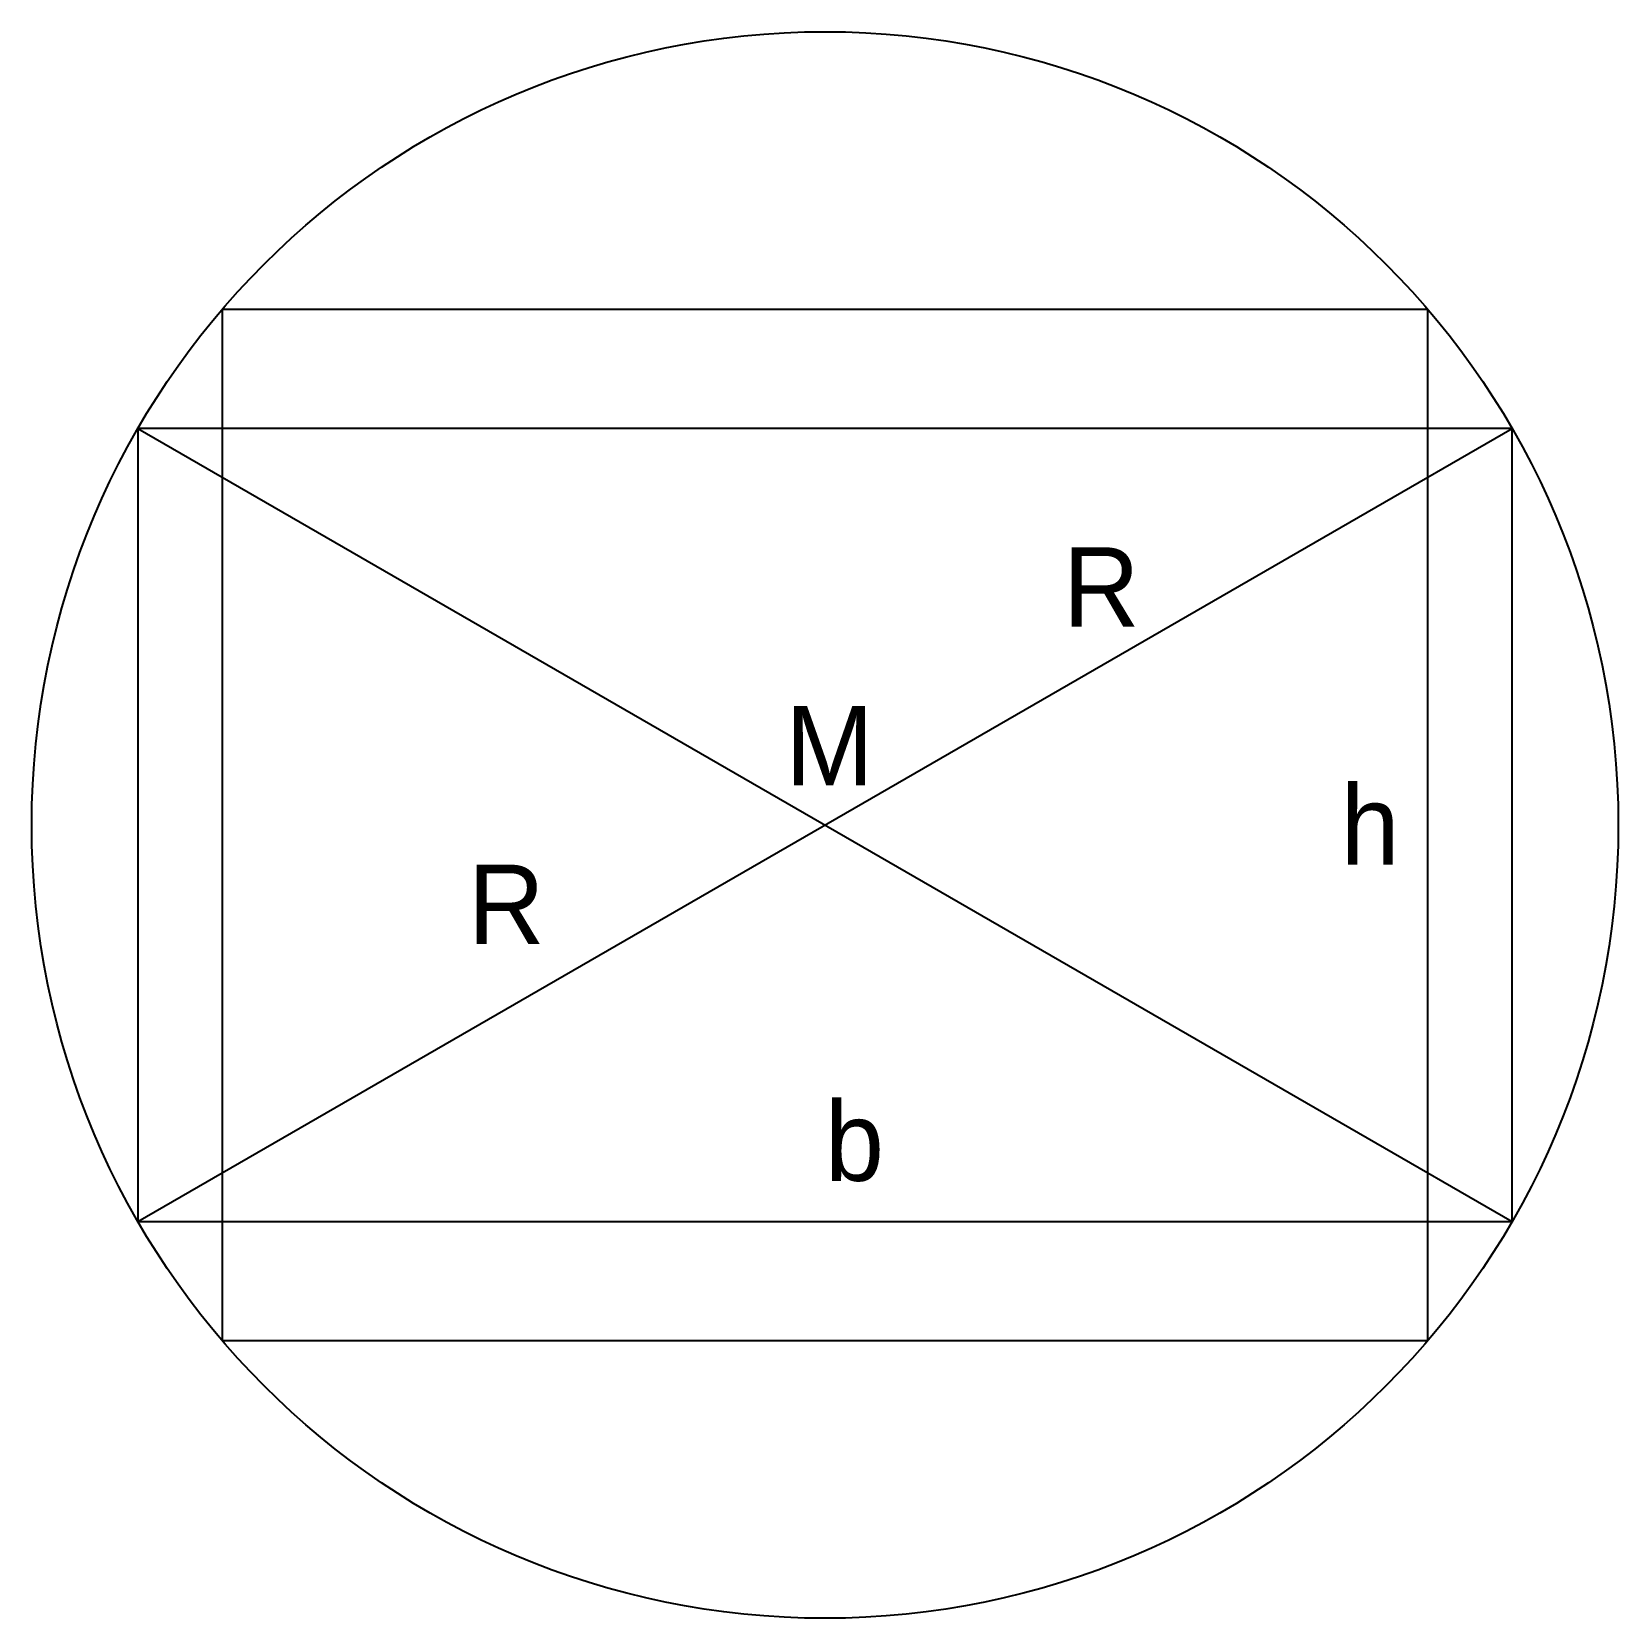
# Model space of a CAD drawing. Header units: millimetres. Extents: x 20 to 60, y -10 to 30.
import ezdxf

# ---------------------------------------------------------------- set-up
doc = ezdxf.new("R2010")
doc.units = ezdxf.units.MM
doc.layers.get('0').update_dxf_attribs({"lineweight": 25, "true_color": 0x000000})
doc.styles.add('textstyle0', font='')
doc.styles.add('textstyle1', font='')
doc.styles.add('textstyle2', font='')
doc.styles.add('textstyle3', font='')
doc.styles.add('textstyle4', font='')
doc.styles.get('textstyle0').set_extended_font_data('Arimo')
doc.styles.get('textstyle1').set_extended_font_data('Arimo')
doc.styles.get('textstyle2').set_extended_font_data('Arimo')
doc.styles.get('textstyle3').set_extended_font_data('Arimo')
doc.styles.get('textstyle4').set_extended_font_data('Arimo')

msp = doc.modelspace()

# ---------------------------------------------------------------- linework, layer by layer
for p, q in [((24.801, 23), (24.801, -3)), ((55.199, 23), (24.801, 23)), ((55.199, -3), (55.199, 23)), ((22.679, 20), (22.679, 0)), ((57.321, 20), (22.679, 20)), ((22.679, 0), (57.321, 20)), ((22.679, 20), (57.321, 0)), ((57.321, 0), (57.321, 20)), ((22.679, 0), (57.321, 0)), ((24.801, -3), (55.199, -3))]:
    msp.add_line(p, q)
msp.add_circle((40, 10), 20)

# ---------------------------------------------------------------- texts
at = {"char_height": 1, "attachment_point": 7}
for s, insert, style in [('\\H2;R', (46, 15), 'textstyle1'), ('\\H2;M', (39, 11), 'textstyle2'), ('\\H2;h', (53, 9), 'textstyle3'), ('\\H2;R', (31, 7), 'textstyle0'), ('\\H2;b', (40, 1), 'textstyle4')]:
    msp.add_mtext(s, dxfattribs=dict(at, insert=insert, style=style))

doc.saveas('drawing.dxf')
